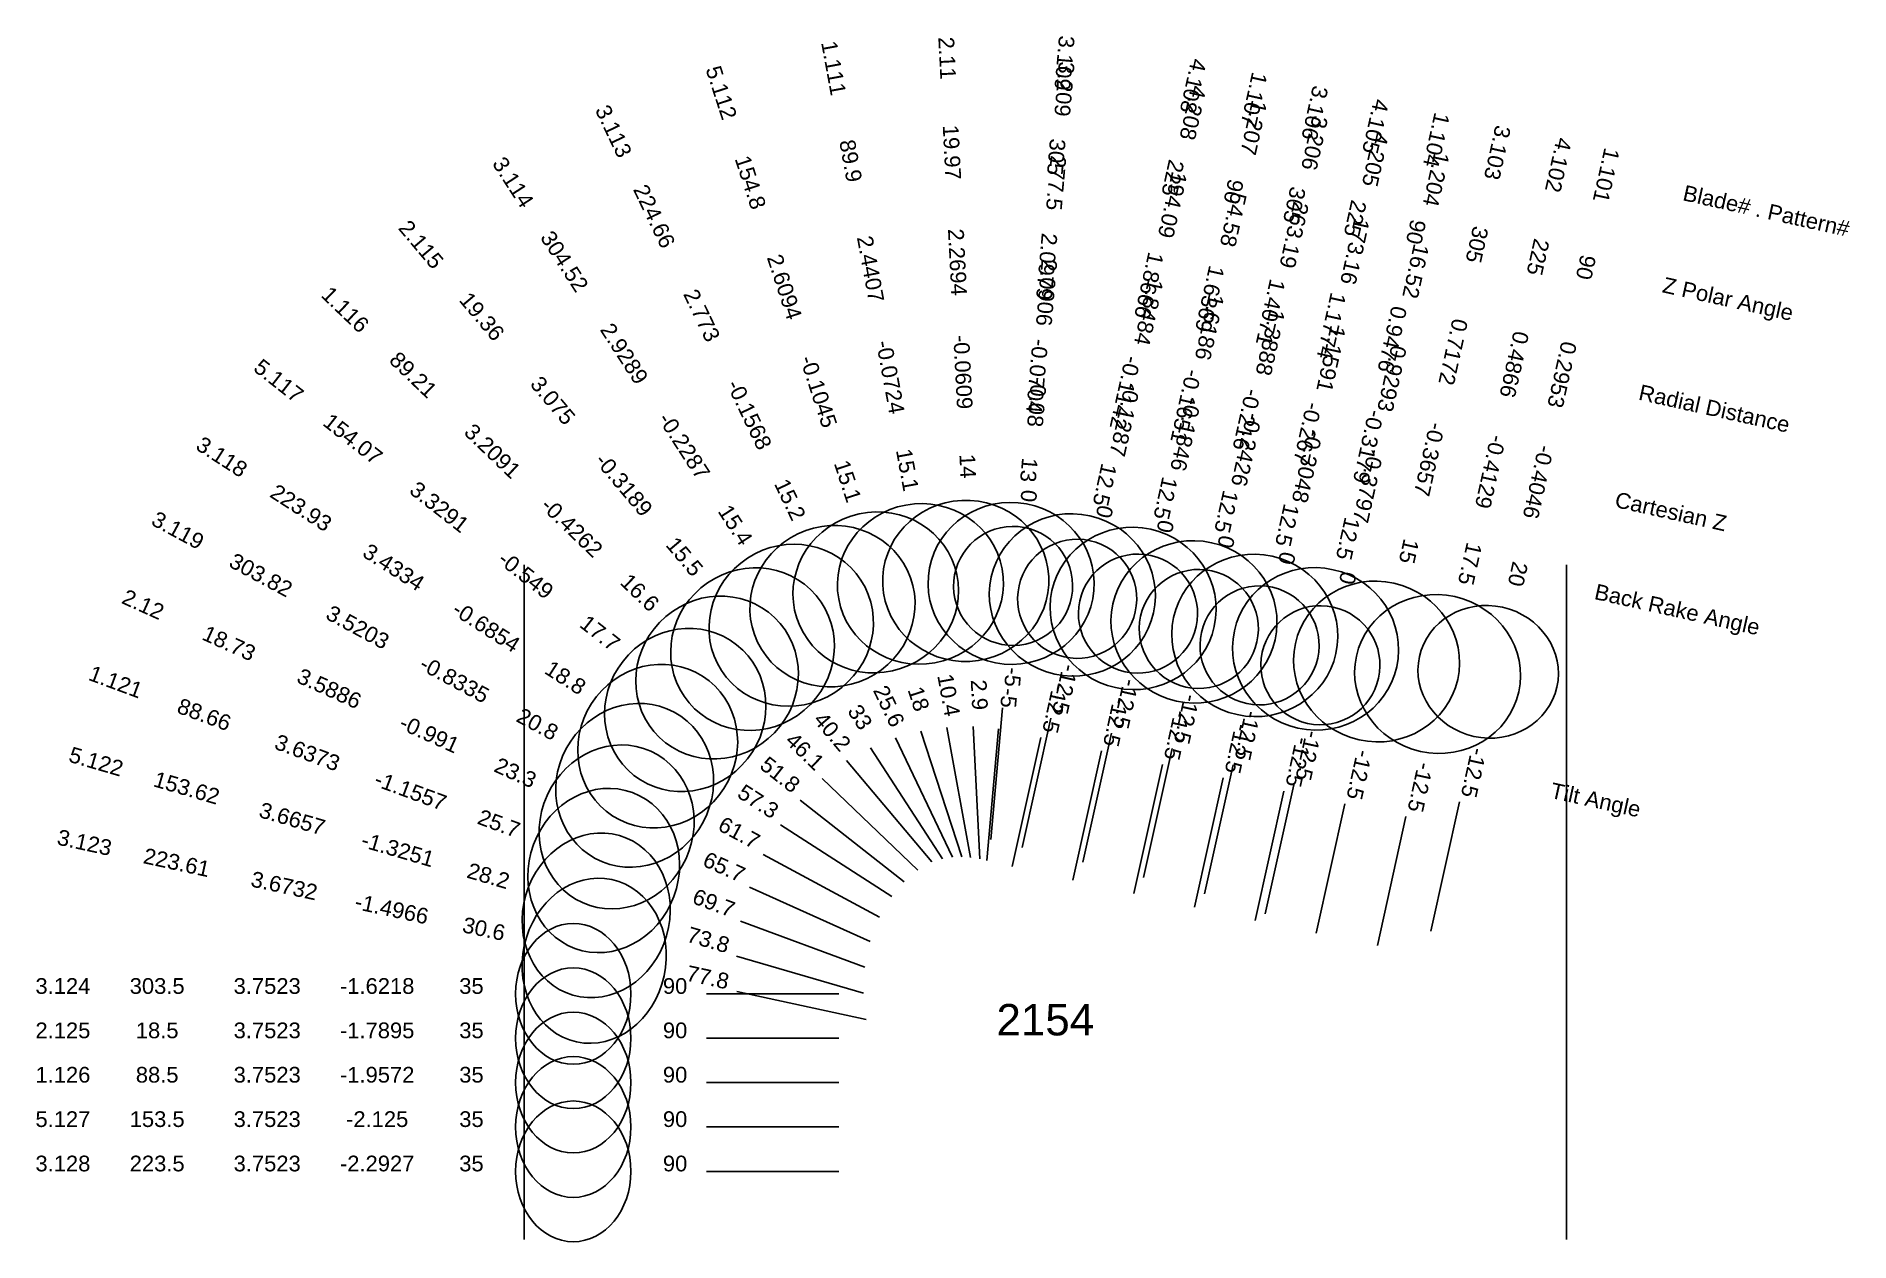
# Model space of a CAD drawing. Header units: inches. Extents: x 30.22 to 37.07, y 15.44 to 20.
import ezdxf
from ezdxf.enums import TextEntityAlignment as Align

# ---------------------------------------------------------------- set-up
doc = ezdxf.new("R2010")
doc.units = ezdxf.units.IN
doc.header["$MEASUREMENT"] = 0
for name, color, linetype, true_color in [('Blade_1', 30, 'Continuous', 0xff7f00), ('Blade_2', 7, 'Continuous', 0xcccc00), ('Blade_3', 7, 'Continuous', 0x00cc00), ('Blade_4', 7, 'Continuous', 0x00cccc), ('Blade_5', 7, 'Continuous', 0x0066cc)]:
    doc.layers.add(name, color=color, linetype=linetype, true_color=true_color)
doc.styles.get("Standard").update_dxf_attribs({"font": 'arial.ttf'})

msp = doc.modelspace()

# ---------------------------------------------------------------- linework, layer by layer
for p, q in [((32.0625, 18), (32.0625, 15.4498)), ((36, 18), (36, 15.4498))]:
    msp.add_line(p, q)
at = {"layer": 'Blade_1'}
for p, q in [((33.6588, 17.3852), (33.749, 16.8934)), ((34.2812, 17.3639), (34.173, 16.8757)), ((34.2437, 17.2965), (34.1355, 16.8083)), ((33.1885, 17.1916), (33.549, 16.8452)), ((34.933, 17.1437), (34.8248, 16.6555)), ((34.9705, 17.1688), (34.8623, 16.6806)), ((35.5957, 17.1038), (35.4875, 16.6157)), ((32.88, 16.653), (33.3489, 16.4796)), ((32.7512, 16.0428), (33.2512, 16.0428))]:
    msp.add_line(p, q, dxfattribs=at)
for centre, major_axis, ratio in [((33.5593, 17.9276), (0.3088, 0.0567), 0.965637), ((34.3631, 17.8349), (0.3066, -0.068), 0.976296), ((34.3814, 17.8154), (0.2197, -0.0487), 1), ((35.0524, 17.6821), (0.3066, -0.068), 0.976296), ((32.7909, 17.5738), (0.2176, 0.2264), 0.958219), ((35.0707, 17.6203), (0.2197, -0.0487), 1), ((35.7047, 17.5954), (0.2597, -0.0576), 0.939693), ((32.3627, 16.8443), (0.1089, 0.2945), 0.900782), ((32.2477, 16.0428), (0, 0.266), 0.819152)]:
    msp.add_ellipse(centre, major_axis=major_axis, ratio=ratio, dxfattribs=at)
at = {"layer": 'Blade_2'}
for p, q in [((33.7584, 17.3883), (33.7836, 16.8889)), ((33.2806, 17.2596), (33.6031, 16.8774)), ((32.9139, 16.7818), (33.3696, 16.5759)), ((32.7512, 16.2105), (33.2512, 16.2105))]:
    msp.add_line(p, q, dxfattribs=at)
for centre, major_axis, ratio in [((33.7306, 17.9391), (0.3136, 0.0158), 0.970223), ((32.925, 17.6811), (0.24, 0.2025), 0.963561), ((32.4114, 17.009), (0.1293, 0.2861), 0.918597), ((32.2477, 16.2105), (0, 0.266), 0.819152)]:
    msp.add_ellipse(centre, major_axis=major_axis, ratio=ratio, dxfattribs=at)
at = {"layer": 'Blade_3'}
for p, q in [((33.8691, 17.4592), (33.8255, 16.9611)), ((33.4652, 17.3458), (33.6811, 16.8948)), ((33.854, 17.3802), (33.8104, 16.8821)), ((33.3712, 17.3086), (33.6432, 16.8891)), ((34.511, 17.3059), (34.4028, 16.8177)), ((34.4735, 17.2456), (34.3653, 16.7574)), ((35.1634, 17.0959), (35.0552, 16.6077)), ((33.0306, 17.0165), (33.4512, 16.7462)), ((32.9652, 16.9048), (33.4053, 16.6676)), ((32.7512, 16.3782), (33.2512, 16.3782)), ((32.8658, 16.3868), (33.3545, 16.2812)), ((32.7512, 15.7073), (33.2512, 15.7073))]:
    msp.add_line(p, q, dxfattribs=at)
for centre, major_axis, ratio in [((33.9021, 17.9296), (0.3128, -0.0274), 0.97437), ((33.227, 17.8432), (0.2832, 0.1356), 0.964797), ((33.0711, 17.7713), (0.2634, 0.1709), 0.964216), ((33.9094, 17.92), (0.2241, -0.0196), 1), ((34.5929, 17.784), (0.3066, -0.068), 0.976296), ((34.6112, 17.7574), (0.2197, -0.0487), 1), ((35.2828, 17.6343), (0.3066, -0.068), 0.965926), ((32.5666, 17.3146), (0.1697, 0.2642), 0.946694), ((32.4797, 17.1665), (0.149, 0.2764), 0.934799), ((32.3268, 16.5034), (0.0664, 0.3069), 0.860493), ((32.2477, 16.3782), (0, 0.266), 0.819152), ((32.2477, 15.7073), (0, 0.266), 0.819152)]:
    msp.add_ellipse(centre, major_axis=major_axis, ratio=ratio, dxfattribs=at)
at = {"layer": 'Blade_4'}
for p, q in [((34.0515, 17.4198), (33.9433, 16.9316)), ((34.014, 17.3474), (33.9058, 16.8592)), ((34.7407, 17.2437), (34.6325, 16.7556)), ((34.7032, 17.1946), (34.595, 16.7064)), ((35.394, 17.0487), (35.2858, 16.5605))]:
    msp.add_line(p, q, dxfattribs=at)
for centre, major_axis, ratio in [((34.1334, 17.8858), (0.3066, -0.068), 0.976296), ((34.1516, 17.8713), (0.2197, -0.0487), 1), ((34.8226, 17.733), (0.3066, -0.068), 0.976296), ((34.8409, 17.6952), (0.2197, -0.0487), 1), ((35.5134, 17.5871), (0.3066, -0.068), 0.953717)]:
    msp.add_ellipse(centre, major_axis=major_axis, ratio=ratio, dxfattribs=at)
at = {"layer": 'Blade_5'}
for p, q in [((33.5613, 17.3711), (33.716, 16.8956)), ((33.1046, 17.1103), (33.4978, 16.8014)), ((32.8638, 16.5206), (33.3438, 16.3808)), ((32.7512, 15.875), (33.2512, 15.875))]:
    msp.add_line(p, q, dxfattribs=at)
for centre, major_axis, ratio in [((33.3906, 17.8955), (0.2986, 0.0972), 0.965283), ((32.6709, 17.451), (0.194, 0.2469), 0.952578), ((32.3343, 16.6749), (0.0878, 0.3015), 0.881396), ((32.2477, 15.875), (0, 0.266), 0.819152)]:
    msp.add_ellipse(centre, major_axis=major_axis, ratio=ratio, dxfattribs=at)

# ---------------------------------------------------------------- texts
for s, height, p in [('Blade# . Pattern#', 0.059375, (36.4428, 19.4071)), ('Z Polar Angle', 0.059375, (36.3657, 19.0593)), ('Radial Distance', 0.059375, (36.2758, 18.6535)), ('Cartesian Z', 0.059375, (36.1858, 18.2477)), ('Back Rake Angle', 0.059375, (36.1087, 17.8999)), ('Tilt Angle', 0.05937, (35.9421, 17.1487))]:
    msp.add_text(s, height=height, rotation=347.5).set_placement(p, align=Align.MIDDLE_LEFT)
msp.add_text('2154', height=0.11875).set_placement((34.0312, 16.2805), align=Align.MIDDLE_CENTER)
at = {"layer": 'Blade_1'}
for s, height, rotation, p in [('1.111', 0.05937, 280.39427, (33.2027, 19.8717)), ('1.107', 0.05937, 257.5, (34.7909, 19.7645)), ('1.207', 0.05937, 257.5, (34.7899, 19.6581)), ('1.104', 0.05937, 257.5, (35.4802, 19.6117)), ('89.9', 0.05937, 280.39427, (33.267, 19.5213)), ('1.204', 0.05937, 257.5, (35.4792, 19.4631)), ('1.101', 0.05937, 257.5, (36.1221, 19.4782)), ('54.58', 0.05937, 257.5, (34.7128, 19.3103)), ('90', 0.05937, 257.5, (34.7138, 19.4167)), ('90', 0.05937, 257.5, (35.4031, 19.2639)), ('2.4407', 0.05937, 280.39427, (33.342, 19.1125)), ('16.52', 0.05937, 257.5, (35.4021, 19.1153)), ('1.6369', 0.05937, 257.5, (34.6238, 19.011)), ('90', 0.05937, 257.5, (36.045, 19.1304)), ('1.116', 0.05937, 316.13776, (31.3658, 18.9434)), ('1.6186', 0.05937, 257.5, (34.6228, 18.9046)), ('0.9476', 0.05937, 257.5, (35.3131, 18.8582)), ('89.21', 0.05937, 316.13776, (31.6227, 18.6965)), ('-0.0724', 0.05937, 280.39427, (33.4169, 18.7037)), ('0.9293', 0.05937, 257.5, (35.3121, 18.7095)), ('0.2953', 0.05937, 257.5, (35.955, 18.7246)), ('-0.1651', 0.05937, 257.5, (34.5339, 18.6052)), ('-0.1846', 0.05937, 257.5, (34.5329, 18.4988)), ('-0.3179', 0.05937, 257.5, (35.2232, 18.4524)), ('3.2091', 0.05937, 316.13776, (31.9223, 18.4085)), ('15.1', 0.05937, 280.39427, (33.4812, 18.3532)), ('-0.3797', 0.05937, 257.5, (35.2222, 18.3037)), ('-0.4046', 0.05937, 257.5, (35.8651, 18.3188)), ('12.5', 0.05937, 257.5, (34.4568, 18.2574)), ('-0.4262', 0.05937, 316.13776, (32.222, 18.1205)), ('0', 0.0594, 257.5, (34.4558, 18.151)), ('12.5', 0.05937, 257.5, (35.1461, 18.1046)), ('16.6', 0.05937, 316.13776, (32.4789, 17.8737)), ('0', 0.0594, 257.5, (35.1451, 17.9559)), ('20', 0.05937, 257.5, (35.788, 17.971)), ('1.121', 0.05937, 339.7075, (30.5089, 17.5298)), ('10.4', 0.05937, 280.39427, (33.6374, 17.502)), ('-12.5', 0.05937, 257.5, (34.3069, 17.4798)), ('88.66', 0.05937, 339.7075, (30.843, 17.4062)), ('-12.5', 0.05937, 257.5, (34.2694, 17.4124)), ('3.6373', 0.05937, 339.7075, (31.2328, 17.2621)), ('46.1', 0.05937, 316.13776, (33.1029, 17.2739)), ('-12.5', 0.05937, 257.5, (34.9587, 17.2596)), ('-12.5', 0.05937, 257.5, (34.9963, 17.2847)), ('-12.5', 0.05937, 257.5, (35.6214, 17.2198)), ('-1.1557', 0.05937, 339.7075, (31.6227, 17.1179)), ('25.7', 0.05937, 339.7075, (31.9568, 16.9944)), ('69.7', 0.05937, 339.7075, (32.7686, 16.6942)), ('1.126', 0.05937, 359.99999, (30.3192, 16.0428)), ('88.5', 0.05937, 359.99999, (30.6754, 16.0428)), ('3.7523', 0.05937, 359.99999, (31.0911, 16.0428)), ('-1.9572', 0.05937, 359.99999, (31.5067, 16.0428)), ('35', 0.05937, 359.99999, (31.8629, 16.0428)), ('90', 0.05937, 359.99999, (32.6324, 16.0428))]:
    msp.add_text(s, height=height, rotation=rotation, dxfattribs=at).set_placement(p, align=Align.CENTER)
at = {"layer": 'Blade_2'}
for s, rotation, p in [('2.11', 272.89118, (33.6309, 19.9131)), ('19.97', 272.89118, (33.6489, 19.5573)), ('2.115', 310.15517, (31.6504, 19.1917)), ('2.2694', 272.89118, (33.6698, 19.1422)), ('19.36', 310.15517, (31.8802, 18.9195)), ('-0.0609', 272.89118, (33.6908, 18.7271)), ('3.075', 310.15517, (32.1482, 18.6018)), ('-0.3189', 310.15517, (32.4162, 18.2841)), ('14', 272.89118, (33.7088, 18.3713)), ('15.5', 310.15517, (32.6459, 18.0119)), ('2.12', 335.67658, (30.6103, 17.8231)), ('18.73', 335.67658, (30.935, 17.6764)), ('3.5886', 335.67658, (31.3137, 17.5052)), ('2.9', 272.89118, (33.7524, 17.5069)), ('-0.991', 335.67658, (31.6924, 17.334)), ('40.2', 310.15517, (33.2041, 17.3503)), ('23.3', 335.67658, (32.0171, 17.1872)), ('65.7', 335.67658, (32.8057, 16.8308)), ('2.125', 359.99999, (30.3192, 16.2105)), ('18.5', 359.99999, (30.6754, 16.2105)), ('3.7523', 359.99999, (31.0911, 16.2105)), ('-1.7895', 359.99999, (31.5067, 16.2105)), ('35', 359.99999, (31.8629, 16.2105)), ('90', 359.99999, (32.6324, 16.2105))]:
    msp.add_text(s, height=0.05937, rotation=rotation, dxfattribs=at).set_placement(p, align=Align.CENTER)
at = {"layer": 'Blade_3'}
for s, height, rotation, p in [('3.109', 0.05937, 265, (34.0744, 19.8986)), ('3.209', 0.05937, 265, (34.0739, 19.8003)), ('3.106', 0.05937, 257.5, (35.0207, 19.7136)), ('3.113', 0.05937, 295.58859, (32.3733, 19.6258)), ('3.206', 0.05937, 257.5, (35.0197, 19.6001)), ('305', 0.05937, 265, (34.0433, 19.5437)), ('3.103', 0.05937, 257.5, (35.7106, 19.5639)), ('3.114', 0.05937, 302.9649, (31.9956, 19.4296)), ('277.5', 0.05937, 265, (34.0428, 19.4454)), ('224.66', 0.05937, 295.58859, (32.5272, 19.3045)), ('305', 0.05937, 257.5, (34.9436, 19.3658)), ('263.19', 0.05937, 257.5, (34.9426, 19.2523)), ('304.52', 0.05937, 302.9649, (32.1895, 19.1307)), ('305', 0.05937, 257.5, (35.6335, 19.2161)), ('2.0979', 0.05937, 265, (34.0071, 19.1296)), ('2.0906', 0.05937, 265, (34.0066, 19.0313)), ('1.4071', 0.05937, 257.5, (34.8536, 18.9601)), ('2.773', 0.05937, 295.58859, (32.7067, 18.9297)), ('2.9289', 0.05937, 302.9649, (32.4156, 18.782)), ('1.3888', 0.05937, 257.5, (34.8526, 18.8466)), ('0.7172', 0.05937, 257.5, (35.5435, 18.8104)), ('-0.0704', 0.05937, 265, (33.9709, 18.7156)), ('-0.1568', 0.05937, 295.58859, (32.8862, 18.5548)), ('-0.08', 0.05937, 265, (33.9704, 18.6173)), ('-0.216', 0.05937, 257.5, (34.7637, 18.5543)), ('-0.2426', 0.05937, 257.5, (34.7627, 18.4408)), ('-0.2287', 0.05937, 302.9649, (32.6418, 18.4333)), ('-0.3657', 0.05937, 257.5, (35.4536, 18.4046)), ('3.118', 0.05937, 327.27714, (30.9038, 18.383)), ('13', 0.05937, 265, (33.9398, 18.3607)), ('223.93', 0.05937, 327.27714, (31.2035, 18.1905)), ('15.2', 0.05937, 295.58859, (33.0401, 18.2335)), ('0', 0.0594, 265, (33.9394, 18.2624)), ('12.5', 0.05937, 257.5, (34.6866, 18.2065)), ('3.119', 0.05937, 331.67649, (30.7398, 18.1042)), ('15.4', 0.05937, 302.9649, (32.8356, 18.1344)), ('0', 0.0594, 257.5, (34.6856, 18.093)), ('15', 0.05937, 257.5, (35.3765, 18.0568)), ('303.82', 0.05937, 331.67649, (31.0534, 17.9352)), ('3.4334', 0.05937, 327.27714, (31.5531, 17.9658)), ('3.5203', 0.05937, 331.67649, (31.4193, 17.738)), ('-0.6854', 0.05937, 327.27714, (31.9028, 17.7411)), ('-0.8335', 0.05937, 331.67649, (31.7851, 17.5408)), ('18.8', 0.05937, 327.27714, (32.2025, 17.5485)), ('25.6', 0.05937, 295.58859, (33.4139, 17.4529)), ('-5', 0.05937, 265, (33.8794, 17.5775)), ('-5', 0.05937, 265, (33.8644, 17.4985)), ('-12.5', 0.05937, 257.5, (34.5367, 17.4218)), ('20.8', 0.05937, 331.67649, (32.0987, 17.3718)), ('33', 0.05937, 302.9649, (33.3066, 17.4082)), ('-12.5', 0.05937, 257.5, (34.4992, 17.3615)), ('-12.5', 0.05937, 257.5, (35.1891, 17.2118)), ('57.3', 0.05937, 327.27714, (32.9307, 17.0807)), ('3.123', 0.05937, 347.79834, (30.3949, 16.9211)), ('61.7', 0.05937, 331.67649, (32.8606, 16.9612)), ('223.61', 0.05937, 347.79834, (30.7431, 16.8458)), ('3.6732', 0.05937, 347.79834, (31.1494, 16.758)), ('-1.4966', 0.05937, 347.79834, (31.5556, 16.6702)), ('30.6', 0.05937, 347.79834, (31.9038, 16.5949)), ('77.8', 0.05937, 347.79834, (32.7498, 16.4119)), ('3.124', 0.05937, 359.99999, (30.3192, 16.3782)), ('303.5', 0.05937, 359.99999, (30.6754, 16.3782)), ('3.7523', 0.05937, 359.99999, (31.0911, 16.3782)), ('-1.6218', 0.05937, 359.99999, (31.5067, 16.3782)), ('35', 0.05937, 359.99999, (31.8629, 16.3782)), ('90', 0.05937, 359.99999, (32.6324, 16.3782)), ('3.128', 0.05937, 359.99999, (30.3192, 15.7073)), ('223.5', 0.05937, 359.99999, (30.6754, 15.7073)), ('3.7523', 0.05937, 359.99999, (31.0911, 15.7073)), ('-2.2927', 0.05937, 359.99999, (31.5067, 15.7073)), ('35', 0.05937, 359.99999, (31.8629, 15.7073)), ('90', 0.05937, 359.99999, (32.6324, 15.7073))]:
    msp.add_text(s, height=height, rotation=rotation, dxfattribs=at).set_placement(p, align=Align.CENTER)
at = {"layer": 'Blade_4'}
for s, height, p in [('4.108', 0.05937, (34.5612, 19.8154)), ('4.208', 0.05937, (34.5602, 19.7141)), ('4.105', 0.05937, (35.2504, 19.6626)), ('4.205', 0.05937, (35.2494, 19.538)), ('4.102', 0.05937, (35.9412, 19.5167)), ('225', 0.05937, (34.4841, 19.4676)), ('194.09', 0.05937, (34.4831, 19.3663)), ('225', 0.05937, (35.1733, 19.3148)), ('173.16', 0.05937, (35.1723, 19.1902)), ('225', 0.05937, (35.8641, 19.1689)), ('1.8666', 0.05937, (34.3941, 19.0619)), ('1.8484', 0.05937, (34.3931, 18.9605)), ('1.1774', 0.05937, (35.0833, 18.9091)), ('1.1591', 0.05937, (35.0823, 18.7844)), ('0.4866', 0.05937, (35.7741, 18.7632)), ('-0.1142', 0.05937, (34.3042, 18.6561)), ('-0.1287', 0.05937, (34.3032, 18.5547)), ('-0.267', 0.05937, (34.9934, 18.5033)), ('-0.3048', 0.05937, (34.9924, 18.3786)), ('-0.4129', 0.05937, (35.6842, 18.3574)), ('12.5', 0.05937, (34.2271, 18.3083)), ('12.5', 0.05937, (34.9163, 18.1555)), ('0', 0.0594, (34.2261, 18.2069)), ('0', 0.0594, (34.9153, 18.0308)), ('17.5', 0.05937, (35.6071, 18.0096)), ('-12.5', 0.05937, (34.0772, 17.5357)), ('-12.5', 0.05937, (34.0397, 17.4633)), ('-12.5', 0.05937, (34.7665, 17.3596)), ('-12.5', 0.05937, (34.7289, 17.3105)), ('-12.5', 0.05937, (35.4197, 17.1646))]:
    msp.add_text(s, height=height, rotation=257.5, dxfattribs=at).set_placement(p, align=Align.CENTER)
at = {"layer": 'Blade_5'}
for s, rotation, p in [('5.112', 288.02581, (32.779, 19.775)), ('154.8', 288.02581, (32.8892, 19.4362)), ('2.6094', 288.02581, (33.0178, 19.041)), ('5.117', 321.84879, (31.1166, 18.672)), ('-0.1045', 288.02581, (33.1464, 18.6458)), ('154.07', 321.84879, (31.3968, 18.4519)), ('15.1', 288.02581, (33.2567, 18.307)), ('3.3291', 321.84879, (31.7236, 18.1951)), ('-0.549', 321.84879, (32.0504, 17.9384)), ('17.7', 321.84879, (32.3306, 17.7183)), ('18', 288.02581, (33.5245, 17.484)), ('5.122', 343.75731, (30.4367, 17.2277)), ('51.8', 321.84879, (33.0112, 17.1837)), ('153.62', 343.75731, (30.7787, 17.1281)), ('3.6657', 343.75731, (31.1777, 17.0118)), ('-1.3251', 343.75731, (31.5768, 16.8956)), ('28.2', 343.75731, (31.9188, 16.7959)), ('73.8', 343.75731, (32.7498, 16.5539)), ('5.127', 359.99999, (30.3192, 15.875)), ('153.5', 359.99999, (30.6754, 15.875)), ('3.7523', 359.99999, (31.0911, 15.875)), ('-2.125', 359.99999, (31.5067, 15.875)), ('35', 359.99999, (31.8629, 15.875)), ('90', 359.99999, (32.6324, 15.875))]:
    msp.add_text(s, height=0.05937, rotation=rotation, dxfattribs=at).set_placement(p, align=Align.CENTER)

doc.saveas('drawing.dxf')
